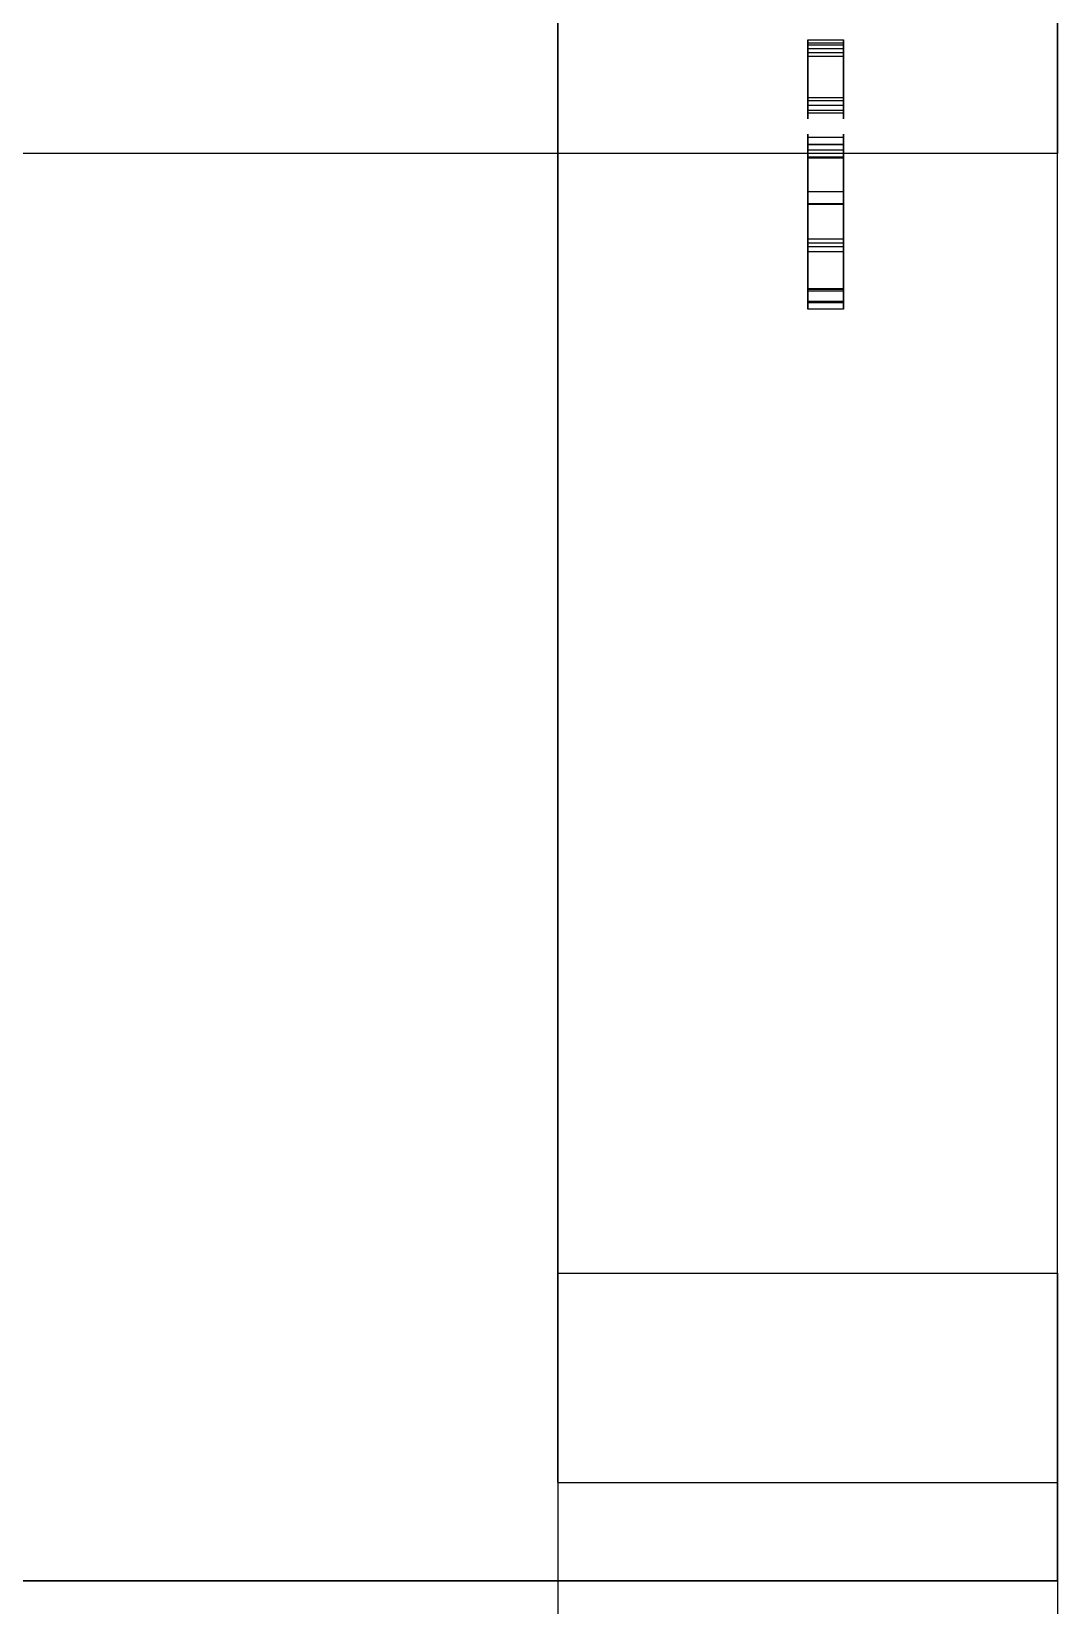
# Model space of a CAD drawing. Header units: millimetres. Extents: x 8.2 to 62.6, y 389.2 to 443.4.
# Drawn here: x 22.272 to 23.733, y 403.964 to 406.204 of the extents above; entities that cross this region are included whole.
import ezdxf

# ---------------------------------------------------------------- set-up
doc = ezdxf.new("R2010")
doc.units = ezdxf.units.MM
doc.layers.add('Feature', color=7, linetype='CONTINUOUS')

msp = doc.modelspace()

# ---------------------------------------------------------------- linework, layer by layer
at = {"layer": 'Feature'}
for p, q in [((23.0216, 409.181, -59.7071), (23.0216, 403.39, -59.7071)), ((23.0216, 409.181, -59.7071), (23.0216, 403.39, -59.7071)), ((23.0216, 404.139, -57.1417), (23.0216, 408.432, -57.1417)), ((23.0216, 404.139, -57.1417), (23.0216, 408.432, -57.1417)), ((23.7328, 404.139, -57.1417), (23.7328, 408.432, -57.1417)), ((23.7328, 404.139, -57.1417), (23.7328, 408.432, -57.1417)), ((23.7328, 406.539, -60.4183), (23.7328, 406.031, -60.4183)), ((23.7328, 406.539, -60.4183), (23.7328, 406.031, -60.4183)), ((23.428, 406.192, -57.5154), (23.3772, 406.192, -57.5154)), ((23.3772, 406.192, -57.5154), (23.3772, 406.174, -57.5154)), ((23.428, 406.192, -57.5154), (23.3772, 406.192, -57.5154)), ((23.3772, 406.192, -57.5154), (23.3772, 406.174, -57.5154)), ((23.428, 406.188, -58.0967), (23.3772, 406.188, -58.0967)), ((23.3772, 406.188, -58.0967), (23.3772, 406.099, -58.0967)), ((23.428, 406.188, -58.0967), (23.3772, 406.188, -58.0967)), ((23.3772, 406.188, -58.0967), (23.3772, 406.099, -58.0967)), ((23.428, 406.185, -58.1832), (23.3772, 406.185, -58.1832)), ((23.428, 406.185, -58.1648), (23.3772, 406.185, -58.1648)), ((23.3772, 406.185, -58.1648), (23.3772, 406.185, -58.1832)), ((23.428, 406.185, -58.1832), (23.3772, 406.185, -58.1832)), ((23.428, 406.185, -58.1648), (23.3772, 406.185, -58.1648)), ((23.3772, 406.185, -58.1648), (23.3772, 406.185, -58.1832)), ((23.428, 406.192, -57.5154), (23.428, 406.174, -57.5154)), ((23.428, 406.192, -57.5154), (23.428, 406.174, -57.5154)), ((23.428, 406.188, -58.0967), (23.428, 406.099, -58.0967)), ((23.428, 406.188, -58.0967), (23.428, 406.099, -58.0967)), ((23.428, 406.185, -58.1648), (23.428, 406.185, -58.1832)), ((23.428, 406.185, -58.1648), (23.428, 406.185, -58.1832)), ((23.3772, 406.18, -57.8312), (23.3772, 406.18, -57.8496)), ((23.428, 406.18, -57.8496), (23.3772, 406.18, -57.8496)), ((23.428, 406.18, -57.8312), (23.3772, 406.18, -57.8312)), ((23.428, 406.18, -57.8496), (23.3772, 406.18, -57.8496)), ((23.428, 406.18, -57.6645), (23.3772, 406.18, -57.6645)), ((23.3772, 406.18, -57.6645), (23.3772, 406.18, -57.6815)), ((23.428, 406.18, -57.6815), (23.3772, 406.18, -57.6815)), ((23.428, 406.18, -57.6645), (23.3772, 406.18, -57.6645)), ((23.428, 406.18, -57.6815), (23.3772, 406.18, -57.6815)), ((23.428, 406.18, -57.8312), (23.3772, 406.18, -57.8312)), ((23.3772, 406.18, -57.8312), (23.3772, 406.18, -57.8496)), ((23.3772, 406.18, -57.6645), (23.3772, 406.18, -57.6815)), ((23.428, 406.174, -57.5154), (23.3772, 406.174, -57.5154)), ((23.428, 406.174, -57.5154), (23.3772, 406.174, -57.5154)), ((23.3772, 406.099, -58.0791), (23.3772, 406.169, -58.0791)), ((23.428, 406.169, -58.0791), (23.3772, 406.169, -58.0791)), ((23.3772, 406.169, -58.0791), (23.3772, 406.169, -58.0523)), ((23.428, 406.169, -58.0523), (23.3772, 406.169, -58.0523)), ((23.428, 406.169, -58.0791), (23.3772, 406.169, -58.0791)), ((23.428, 406.169, -58.0523), (23.3772, 406.169, -58.0523)), ((23.3772, 406.099, -58.0791), (23.3772, 406.169, -58.0791)), ((23.3772, 406.169, -58.0791), (23.3772, 406.169, -58.0523)), ((23.428, 406.18, -57.8312), (23.428, 406.18, -57.8496)), ((23.428, 406.18, -57.6645), (23.428, 406.18, -57.6815)), ((23.428, 406.18, -57.8312), (23.428, 406.18, -57.8496)), ((23.428, 406.18, -57.6645), (23.428, 406.18, -57.6815)), ((23.428, 406.099, -58.0791), (23.428, 406.169, -58.0791)), ((23.428, 406.169, -58.0791), (23.428, 406.169, -58.0523)), ((23.428, 406.099, -58.0791), (23.428, 406.169, -58.0791)), ((23.428, 406.169, -58.0791), (23.428, 406.169, -58.0523)), ((23.428, 406.11, -57.3308), (23.3772, 406.11, -57.3308)), ((23.428, 406.11, -57.3478), (23.3772, 406.11, -57.3478)), ((23.3772, 406.11, -57.3478), (23.3772, 406.11, -57.5154)), ((23.428, 406.11, -57.5154), (23.3772, 406.11, -57.5154)), ((23.428, 406.11, -57.3478), (23.3772, 406.11, -57.3478)), ((23.3772, 406.11, -57.5154), (23.3772, 406.092, -57.5154)), ((23.428, 406.11, -57.5154), (23.3772, 406.11, -57.5154)), ((23.3772, 406.092, -57.2623), (23.3772, 406.11, -57.2621)), ((23.428, 406.11, -57.2621), (23.3772, 406.11, -57.2621)), ((23.3772, 406.11, -57.2621), (23.3772, 406.11, -57.3308)), ((23.428, 406.11, -57.3308), (23.3772, 406.11, -57.3308)), ((23.428, 406.11, -57.2621), (23.3772, 406.11, -57.2621)), ((23.3772, 406.11, -57.2621), (23.3772, 406.11, -57.3308)), ((23.3772, 406.092, -57.2623), (23.3772, 406.11, -57.2621)), ((23.3772, 406.11, -57.5154), (23.3772, 406.092, -57.5154)), ((23.3772, 406.11, -57.3478), (23.3772, 406.11, -57.5154)), ((23.428, 406.106, -57.8155), (23.3772, 406.106, -57.8155)), ((23.428, 406.106, -57.8155), (23.3772, 406.106, -57.8155)), ((23.428, 406.099, -58.0967), (23.3772, 406.099, -58.0967)), ((23.428, 406.099, -58.0967), (23.3772, 406.099, -58.0967)), ((23.428, 406.099, -58.0791), (23.3772, 406.099, -58.0791)), ((23.428, 406.099, -58.0791), (23.3772, 406.099, -58.0791)), ((23.428, 406.11, -57.3478), (23.428, 406.11, -57.5154)), ((23.428, 406.11, -57.5154), (23.428, 406.092, -57.5154)), ((23.428, 406.092, -57.2623), (23.428, 406.11, -57.2621)), ((23.428, 406.11, -57.2621), (23.428, 406.11, -57.3308)), ((23.428, 406.11, -57.3478), (23.428, 406.11, -57.5154)), ((23.428, 406.11, -57.5154), (23.428, 406.092, -57.5154)), ((23.428, 406.092, -57.2623), (23.428, 406.11, -57.2621)), ((23.428, 406.11, -57.2621), (23.428, 406.11, -57.3308)), ((23.428, 406.092, -57.5154), (23.3772, 406.092, -57.5154)), ((23.3772, 406.092, -57.5154), (23.3772, 406.092, -57.2623)), ((23.428, 406.092, -57.2623), (23.3772, 406.092, -57.2623)), ((23.428, 406.092, -57.5154), (23.3772, 406.092, -57.5154)), ((23.428, 406.092, -57.2623), (23.3772, 406.092, -57.2623)), ((23.3772, 406.092, -57.5154), (23.3772, 406.092, -57.2623)), ((23.428, 406.088, -57.6983), (23.3772, 406.088, -57.6983)), ((23.428, 406.088, -57.6983), (23.3772, 406.088, -57.6983)), ((23.428, 406.092, -57.5154), (23.428, 406.092, -57.2623)), ((23.428, 406.092, -57.5154), (23.428, 406.092, -57.2623)), ((23.3772, 406.054, -57.4623), (23.428, 406.054, -57.4623)), ((23.3772, 406.054, -57.4623), (23.428, 406.054, -57.4623)), ((23.7328, 406.031, -60.4183), (21.5636, 406.031, -60.4183)), ((23.7328, 406.031, -59.7833), (21.5636, 406.031, -60.4183)), ((23.7328, 406.031, -60.4183), (21.5636, 406.031, -60.4183)), ((23.7328, 406.031, -59.7833), (21.5636, 406.031, -60.4183)), ((23.3772, 406.044, -58.1302), (23.428, 406.044, -58.1302)), ((23.3772, 406.044, -58.1302), (23.428, 406.044, -58.1302)), ((23.3772, 406.043, -57.6656), (23.3772, 406.043, -57.8496)), ((23.428, 406.043, -57.8496), (23.3772, 406.043, -57.8496)), ((23.428, 406.043, -57.6656), (23.3772, 406.043, -57.6656)), ((23.3772, 406.043, -57.8496), (23.3772, 406.024, -57.8496)), ((23.428, 406.043, -57.8496), (23.3772, 406.043, -57.8496)), ((23.3772, 406.024, -57.6656), (23.3772, 406.043, -57.6656)), ((23.428, 406.043, -57.6656), (23.3772, 406.043, -57.6656)), ((23.3772, 406.043, -57.6656), (23.3772, 406.043, -57.8496)), ((23.3772, 406.024, -57.6656), (23.3772, 406.043, -57.6656)), ((23.3772, 406.043, -57.8496), (23.3772, 406.024, -57.8496)), ((23.3772, 406.043, -57.5964), (23.3772, 406.043, -57.623)), ((23.428, 406.043, -57.623), (23.3772, 406.043, -57.623)), ((23.428, 406.043, -57.5964), (23.3772, 406.043, -57.5964)), ((23.3772, 406.043, -57.623), (23.3772, 406.024, -57.623)), ((23.428, 406.043, -57.623), (23.3772, 406.043, -57.623)), ((23.3772, 406.024, -57.5964), (23.3772, 406.043, -57.5964)), ((23.428, 406.043, -57.5964), (23.3772, 406.043, -57.5964)), ((23.3772, 406.043, -57.5964), (23.3772, 406.043, -57.623)), ((23.3772, 406.024, -57.5964), (23.3772, 406.043, -57.5964)), ((23.3772, 406.043, -57.623), (23.3772, 406.024, -57.623)), ((23.3772, 406.036, -57.4584), (23.428, 406.036, -57.4584)), ((23.3772, 406.036, -57.4584), (23.428, 406.036, -57.4584)), ((23.428, 406.043, -57.6656), (23.428, 406.043, -57.8496)), ((23.428, 406.043, -57.8496), (23.428, 406.024, -57.8496)), ((23.428, 406.024, -57.6656), (23.428, 406.043, -57.6656)), ((23.428, 406.043, -57.6656), (23.428, 406.043, -57.8496)), ((23.428, 406.043, -57.8496), (23.428, 406.024, -57.8496)), ((23.428, 406.024, -57.6656), (23.428, 406.043, -57.6656)), ((23.428, 406.043, -57.5964), (23.428, 406.043, -57.623)), ((23.428, 406.043, -57.623), (23.428, 406.024, -57.623)), ((23.428, 406.024, -57.5964), (23.428, 406.043, -57.5964)), ((23.428, 406.043, -57.5964), (23.428, 406.043, -57.623)), ((23.428, 406.043, -57.623), (23.428, 406.024, -57.623)), ((23.428, 406.024, -57.5964), (23.428, 406.043, -57.5964)), ((23.7328, 403.999, -59.7833), (23.7328, 406.031, -59.7833)), ((23.7328, 406.031, -59.7833), (23.7328, 406.031, -60.4183)), ((23.7328, 406.031, -59.7833), (23.7328, 406.031, -60.4183)), ((23.7328, 403.999, -59.7833), (23.7328, 406.031, -59.7833)), ((23.3772, 406.026, -58.1263), (23.428, 406.026, -58.1263)), ((23.3772, 406.026, -58.1263), (23.428, 406.026, -58.1263)), ((23.428, 406.024, -57.8496), (23.3772, 406.024, -57.8496)), ((23.3772, 406.024, -57.8496), (23.3772, 406.024, -57.6656)), ((23.428, 406.024, -57.6656), (23.3772, 406.024, -57.6656)), ((23.428, 406.024, -57.8496), (23.3772, 406.024, -57.8496)), ((23.428, 406.024, -57.6656), (23.3772, 406.024, -57.6656)), ((23.3772, 406.024, -57.8496), (23.3772, 406.024, -57.6656)), ((23.428, 406.024, -57.623), (23.3772, 406.024, -57.623)), ((23.3772, 406.024, -57.623), (23.3772, 406.024, -57.5964)), ((23.428, 406.024, -57.5964), (23.3772, 406.024, -57.5964)), ((23.428, 406.024, -57.623), (23.3772, 406.024, -57.623)), ((23.428, 406.024, -57.5964), (23.3772, 406.024, -57.5964)), ((23.3772, 406.024, -57.623), (23.3772, 406.024, -57.5964)), ((23.428, 406.024, -57.8496), (23.428, 406.024, -57.6656)), ((23.428, 406.024, -57.8496), (23.428, 406.024, -57.6656)), ((23.428, 406.024, -57.623), (23.428, 406.024, -57.5964)), ((23.428, 406.024, -57.623), (23.428, 406.024, -57.5964)), ((23.3772, 405.976, -57.5964), (23.3772, 405.976, -57.8502)), ((23.428, 405.976, -57.8502), (23.3772, 405.976, -57.8502)), ((23.428, 405.976, -57.5964), (23.3772, 405.976, -57.5964)), ((23.3772, 405.976, -57.8502), (23.3772, 405.958, -57.8502)), ((23.428, 405.976, -57.8502), (23.3772, 405.976, -57.8502)), ((23.3772, 405.959, -57.5968), (23.3772, 405.976, -57.5964)), ((23.428, 405.976, -57.5964), (23.3772, 405.976, -57.5964)), ((23.3772, 405.976, -57.5964), (23.3772, 405.976, -57.8502)), ((23.3772, 405.959, -57.5968), (23.3772, 405.976, -57.5964)), ((23.3772, 405.976, -57.8502), (23.3772, 405.958, -57.8502)), ((23.428, 405.976, -57.5964), (23.428, 405.976, -57.8502)), ((23.428, 405.976, -57.8502), (23.428, 405.958, -57.8502)), ((23.428, 405.959, -57.5968), (23.428, 405.976, -57.5964)), ((23.428, 405.976, -57.5964), (23.428, 405.976, -57.8502)), ((23.428, 405.976, -57.8502), (23.428, 405.958, -57.8502)), ((23.428, 405.959, -57.5968), (23.428, 405.976, -57.5964)), ((23.3772, 405.898, -57.7253), (23.3772, 405.959, -57.5968)), ((23.428, 405.959, -57.5968), (23.3772, 405.959, -57.5968)), ((23.428, 405.959, -57.5968), (23.3772, 405.959, -57.5968)), ((23.3772, 405.898, -57.7253), (23.3772, 405.959, -57.5968)), ((23.428, 405.958, -57.8502), (23.3772, 405.958, -57.8502)), ((23.3772, 405.958, -57.8502), (23.3772, 405.958, -57.6455)), ((23.428, 405.958, -57.6455), (23.3772, 405.958, -57.6455)), ((23.428, 405.958, -57.8502), (23.3772, 405.958, -57.8502)), ((23.3772, 405.958, -57.6455), (23.3772, 405.903, -57.7547)), ((23.428, 405.958, -57.6455), (23.3772, 405.958, -57.6455)), ((23.3772, 405.958, -57.6455), (23.3772, 405.903, -57.7547)), ((23.3772, 405.958, -57.8502), (23.3772, 405.958, -57.6455)), ((23.428, 405.898, -57.7253), (23.428, 405.959, -57.5968)), ((23.428, 405.898, -57.7253), (23.428, 405.959, -57.5968)), ((23.428, 405.958, -57.8502), (23.428, 405.958, -57.6455)), ((23.428, 405.958, -57.6455), (23.428, 405.903, -57.7547)), ((23.428, 405.958, -57.8502), (23.428, 405.958, -57.6455)), ((23.428, 405.958, -57.6455), (23.428, 405.903, -57.7547)), ((23.3772, 405.909, -58.1654), (23.3772, 405.909, -58.1838)), ((23.428, 405.909, -58.1838), (23.3772, 405.909, -58.1838)), ((23.428, 405.909, -58.1654), (23.3772, 405.909, -58.1654)), ((23.3772, 405.909, -58.1838), (23.3772, 405.82, -58.1838)), ((23.428, 405.909, -58.1838), (23.3772, 405.909, -58.1838)), ((23.3772, 405.838, -58.1654), (23.3772, 405.909, -58.1654)), ((23.428, 405.909, -58.1654), (23.3772, 405.909, -58.1654)), ((23.3772, 405.909, -58.1654), (23.3772, 405.909, -58.1838)), ((23.3772, 405.838, -58.1654), (23.3772, 405.909, -58.1654)), ((23.3772, 405.909, -58.1838), (23.3772, 405.82, -58.1838)), ((23.3772, 405.909, -57.2627), (23.3772, 405.909, -57.4854)), ((23.428, 405.909, -57.4854), (23.3772, 405.909, -57.4854)), ((23.428, 405.909, -57.2627), (23.3772, 405.909, -57.2627)), ((23.428, 405.909, -57.4854), (23.3772, 405.909, -57.4854)), ((23.3772, 405.891, -57.2627), (23.3772, 405.909, -57.2627)), ((23.428, 405.909, -57.2627), (23.3772, 405.909, -57.2627)), ((23.3772, 405.909, -57.2627), (23.3772, 405.909, -57.4854)), ((23.3772, 405.891, -57.2627), (23.3772, 405.909, -57.2627)), ((23.428, 405.903, -57.7547), (23.3772, 405.903, -57.7547)), ((23.3772, 405.903, -57.7547), (23.3772, 405.891, -57.7547)), ((23.428, 405.903, -57.7547), (23.3772, 405.903, -57.7547)), ((23.3772, 405.903, -57.7547), (23.3772, 405.891, -57.7547)), ((23.3772, 405.835, -57.5968), (23.3772, 405.898, -57.7253)), ((23.428, 405.898, -57.7253), (23.3772, 405.898, -57.7253)), ((23.428, 405.898, -57.7253), (23.3772, 405.898, -57.7253)), ((23.3772, 405.835, -57.5968), (23.3772, 405.898, -57.7253)), ((23.428, 405.909, -58.1654), (23.428, 405.909, -58.1838)), ((23.428, 405.909, -58.1838), (23.428, 405.82, -58.1838)), ((23.428, 405.838, -58.1654), (23.428, 405.909, -58.1654)), ((23.428, 405.909, -58.1654), (23.428, 405.909, -58.1838)), ((23.428, 405.909, -58.1838), (23.428, 405.82, -58.1838)), ((23.428, 405.838, -58.1654), (23.428, 405.909, -58.1654)), ((23.428, 405.909, -57.2627), (23.428, 405.909, -57.4854)), ((23.428, 405.891, -57.2627), (23.428, 405.909, -57.2627)), ((23.428, 405.909, -57.2627), (23.428, 405.909, -57.4854)), ((23.428, 405.891, -57.2627), (23.428, 405.909, -57.2627)), ((23.428, 405.903, -57.7547), (23.428, 405.891, -57.7547)), ((23.428, 405.903, -57.7547), (23.428, 405.891, -57.7547)), ((23.428, 405.835, -57.5968), (23.428, 405.898, -57.7253)), ((23.428, 405.835, -57.5968), (23.428, 405.898, -57.7253)), ((23.428, 405.891, -57.7547), (23.3772, 405.891, -57.7547)), ((23.3772, 405.891, -57.7547), (23.3772, 405.837, -57.6457)), ((23.428, 405.891, -57.7547), (23.3772, 405.891, -57.7547)), ((23.3772, 405.891, -57.7547), (23.3772, 405.837, -57.6457)), ((23.428, 405.891, -57.2627), (23.3772, 405.891, -57.2627)), ((23.428, 405.891, -57.2627), (23.3772, 405.891, -57.2627)), ((23.428, 405.891, -57.7547), (23.428, 405.837, -57.6457)), ((23.428, 405.891, -57.7547), (23.428, 405.837, -57.6457)), ((23.3772, 405.82, -57.9298), (23.3772, 405.838, -57.9298)), ((23.428, 405.838, -57.9298), (23.3772, 405.838, -57.9298)), ((23.3772, 405.838, -57.9298), (23.3772, 405.838, -58.1654)), ((23.428, 405.838, -58.1654), (23.3772, 405.838, -58.1654)), ((23.428, 405.838, -57.9298), (23.3772, 405.838, -57.9298)), ((23.428, 405.838, -58.1654), (23.3772, 405.838, -58.1654)), ((23.3772, 405.838, -57.9298), (23.3772, 405.838, -58.1654)), ((23.3772, 405.82, -57.9298), (23.3772, 405.838, -57.9298)), ((23.428, 405.837, -57.6457), (23.3772, 405.837, -57.6457)), ((23.3772, 405.837, -57.6457), (23.3772, 405.837, -57.8502)), ((23.428, 405.837, -57.8502), (23.3772, 405.837, -57.8502)), ((23.428, 405.837, -57.6457), (23.3772, 405.837, -57.6457)), ((23.3772, 405.837, -57.8502), (23.3772, 405.818, -57.8502)), ((23.428, 405.837, -57.8502), (23.3772, 405.837, -57.8502)), ((23.3772, 405.837, -57.8502), (23.3772, 405.818, -57.8502)), ((23.3772, 405.837, -57.6457), (23.3772, 405.837, -57.8502)), ((23.3772, 405.818, -57.5964), (23.3772, 405.835, -57.5968)), ((23.428, 405.835, -57.5968), (23.3772, 405.835, -57.5968)), ((23.428, 405.835, -57.5968), (23.3772, 405.835, -57.5968)), ((23.3772, 405.818, -57.5964), (23.3772, 405.835, -57.5968)), ((23.428, 405.82, -57.9298), (23.428, 405.838, -57.9298)), ((23.428, 405.838, -57.9298), (23.428, 405.838, -58.1654)), ((23.428, 405.82, -57.9298), (23.428, 405.838, -57.9298)), ((23.428, 405.838, -57.9298), (23.428, 405.838, -58.1654)), ((23.428, 405.837, -57.6457), (23.428, 405.837, -57.8502)), ((23.428, 405.837, -57.8502), (23.428, 405.818, -57.8502)), ((23.428, 405.837, -57.6457), (23.428, 405.837, -57.8502)), ((23.428, 405.837, -57.8502), (23.428, 405.818, -57.8502)), ((23.428, 405.818, -57.5964), (23.428, 405.835, -57.5968)), ((23.428, 405.818, -57.5964), (23.428, 405.835, -57.5968)), ((23.428, 405.82, -58.1838), (23.3772, 405.82, -58.1838)), ((23.3772, 405.82, -58.1838), (23.3772, 405.82, -57.9298)), ((23.428, 405.82, -57.9298), (23.3772, 405.82, -57.9298)), ((23.428, 405.82, -58.1838), (23.3772, 405.82, -58.1838)), ((23.428, 405.82, -57.9298), (23.3772, 405.82, -57.9298)), ((23.3772, 405.82, -58.1838), (23.3772, 405.82, -57.9298)), ((23.428, 405.818, -57.8502), (23.3772, 405.818, -57.8502)), ((23.3772, 405.818, -57.8502), (23.3772, 405.818, -57.5964)), ((23.428, 405.818, -57.5964), (23.3772, 405.818, -57.5964)), ((23.428, 405.818, -57.8502), (23.3772, 405.818, -57.8502)), ((23.428, 405.818, -57.5964), (23.3772, 405.818, -57.5964)), ((23.3772, 405.818, -57.8502), (23.3772, 405.818, -57.5964)), ((23.428, 405.809, -57.5154), (23.3772, 405.809, -57.5154)), ((23.3772, 405.809, -57.5154), (23.3772, 405.809, -57.497)), ((23.428, 405.809, -57.497), (23.3772, 405.809, -57.497)), ((23.428, 405.809, -57.5154), (23.3772, 405.809, -57.5154)), ((23.428, 405.809, -57.497), (23.3772, 405.809, -57.497)), ((23.3772, 405.809, -57.5154), (23.3772, 405.809, -57.497)), ((23.428, 405.82, -58.1838), (23.428, 405.82, -57.9298)), ((23.428, 405.82, -58.1838), (23.428, 405.82, -57.9298)), ((23.428, 405.818, -57.8502), (23.428, 405.818, -57.5964)), ((23.428, 405.818, -57.8502), (23.428, 405.818, -57.5964)), ((23.428, 405.809, -57.5154), (23.428, 405.809, -57.497)), ((23.428, 405.809, -57.5154), (23.428, 405.809, -57.497)), ((23.0216, 404.139, -53.2047), (23.0216, 404.437, -54.2207)), ((23.0216, 404.437, -54.2207), (23.0216, 404.139, -54.4005)), ((23.0216, 404.437, -54.2207), (23.7328, 404.437, -54.2207)), ((23.0216, 404.139, -53.2047), (23.0216, 404.437, -54.2207)), ((23.0216, 404.437, -54.2207), (23.0216, 404.139, -54.4005)), ((23.0216, 404.437, -54.2207), (23.7328, 404.437, -54.2207)), ((23.7328, 404.437, -54.2207), (23.7328, 404.139, -54.4005)), ((23.7328, 404.139, -53.2047), (23.7328, 404.437, -54.2207)), ((23.7328, 404.139, -53.2047), (23.7328, 404.437, -54.2207)), ((23.7328, 404.437, -54.2207), (23.7328, 404.139, -54.4005)), ((23.0216, 404.139, -53.2047), (23.7328, 404.139, -53.2047)), ((23.0216, 404.139, -53.2047), (23.0216, 402.678, -53.2047)), ((23.0216, 404.139, -53.2047), (23.0216, 402.678, -53.2047)), ((23.0216, 404.139, -54.4005), (23.0216, 404.139, -57.1417)), ((23.0216, 404.139, -57.1417), (23.7328, 404.139, -57.1417)), ((23.0216, 404.139, -53.2047), (23.7328, 404.139, -53.2047)), ((23.0216, 404.139, -54.4005), (23.7328, 404.139, -54.4005)), ((23.0216, 404.139, -57.1417), (23.7328, 404.139, -57.1417)), ((23.0216, 404.139, -54.4005), (23.0216, 404.139, -57.1417)), ((23.0216, 404.139, -54.4005), (23.7328, 404.139, -54.4005)), ((23.7328, 404.139, -54.4005), (23.7328, 404.139, -57.1417)), ((23.7328, 404.139, -53.2047), (23.7328, 402.678, -53.2047)), ((23.7328, 404.139, -53.2047), (23.7328, 402.678, -53.2047)), ((23.7328, 404.139, -54.4005), (23.7328, 404.139, -57.1417)), ((21.5636, 403.999, -60.4183), (23.7328, 403.999, -60.4183)), ((23.7328, 403.999, -59.7833), (21.5636, 403.999, -60.4183)), ((21.5636, 403.999, -60.4183), (23.7328, 403.999, -60.4183)), ((23.7328, 403.999, -59.7833), (21.5636, 403.999, -60.4183)), ((23.7328, 403.999, -60.4183), (23.7328, 402.678, -60.4183)), ((23.7328, 403.999, -59.7833), (23.7328, 403.999, -60.4183)), ((23.7328, 403.999, -60.4183), (23.7328, 402.678, -60.4183)), ((23.7328, 403.999, -59.7833), (23.7328, 403.999, -60.4183))]:
    msp.add_line(p, q, dxfattribs=at)
for points, knots in [([(23.3772, 406.11, -57.3308), (23.3772, 406.131, -57.3308), (23.3772, 406.16, -57.3267), (23.3772, 406.175, -57.336), (23.3772, 406.188, -57.3477), (23.3772, 406.193, -57.3657), (23.3772, 406.192, -57.3899), (23.3772, 406.193, -57.4326), (23.3772, 406.193, -57.4744), (23.3772, 406.192, -57.5154)], [0.752727, 0.752727, 0.752727, 0.752727, 0.814545, 0.814545, 0.814545, 0.876364, 0.876364, 0.876364, 1, 1, 1, 1]), ([(23.3772, 406.11, -57.3308), (23.3772, 406.131, -57.3308), (23.3772, 406.16, -57.3267), (23.3772, 406.175, -57.336), (23.3772, 406.188, -57.3477), (23.3772, 406.193, -57.3657), (23.3772, 406.192, -57.3899), (23.3772, 406.193, -57.4326), (23.3772, 406.193, -57.4744), (23.3772, 406.192, -57.5154)], [0.752727, 0.752727, 0.752727, 0.752727, 0.814545, 0.814545, 0.814545, 0.876364, 0.876364, 0.876364, 1, 1, 1, 1]), ([(23.3772, 406.185, -58.1832), (23.3772, 406.149, -58.1832), (23.3772, 406.099, -58.1881), (23.3772, 406.086, -58.1613), (23.3772, 406.081, -58.1463), (23.3772, 406.079, -58.1283), (23.3772, 406.081, -58.1074), (23.3772, 406.08, -58.0886), (23.3772, 406.08, -58.0705), (23.3772, 406.081, -58.0531), (23.3772, 406.083, -58.0337), (23.3772, 406.09, -58.0182), (23.3772, 406.104, -58.0066), (23.3772, 406.121, -57.9966), (23.3772, 406.139, -57.9949), (23.3772, 406.157, -58.0016), (23.3772, 406.187, -58.0148), (23.3772, 406.188, -58.0605), (23.3772, 406.188, -58.0967)], [0.365197, 0.365197, 0.365197, 0.365197, 0.523898, 0.523898, 0.523898, 0.603248, 0.603248, 0.603248, 0.682599, 0.682599, 0.682599, 0.761949, 0.761949, 0.761949, 0.841299, 0.841299, 0.841299, 1, 1, 1, 1]), ([(23.3772, 406.185, -58.1832), (23.3772, 406.149, -58.1832), (23.3772, 406.099, -58.1881), (23.3772, 406.086, -58.1613), (23.3772, 406.081, -58.1463), (23.3772, 406.079, -58.1283), (23.3772, 406.081, -58.1074), (23.3772, 406.08, -58.0886), (23.3772, 406.08, -58.0705), (23.3772, 406.081, -58.0531), (23.3772, 406.083, -58.0337), (23.3772, 406.09, -58.0182), (23.3772, 406.104, -58.0066), (23.3772, 406.121, -57.9966), (23.3772, 406.139, -57.9949), (23.3772, 406.157, -58.0016), (23.3772, 406.187, -58.0148), (23.3772, 406.188, -58.0605), (23.3772, 406.188, -58.0967)], [0.365197, 0.365197, 0.365197, 0.365197, 0.523898, 0.523898, 0.523898, 0.603248, 0.603248, 0.603248, 0.682599, 0.682599, 0.682599, 0.761949, 0.761949, 0.761949, 0.841299, 0.841299, 0.841299, 1, 1, 1, 1]), ([(23.3772, 406.099, -58.0967), (23.3772, 406.099, -58.1206), (23.3772, 406.097, -58.151), (23.3772, 406.113, -58.1621), (23.3772, 406.128, -58.1732), (23.3772, 406.161, -58.1648), (23.3772, 406.185, -58.1648)], [0.129243, 0.129243, 0.129243, 0.129243, 0.233781, 0.233781, 0.233781, 0.338319, 0.338319, 0.338319, 0.338319]), ([(23.3772, 406.099, -58.0967), (23.3772, 406.099, -58.1206), (23.3772, 406.097, -58.151), (23.3772, 406.113, -58.1621), (23.3772, 406.128, -58.1732), (23.3772, 406.161, -58.1648), (23.3772, 406.185, -58.1648)], [0.129243, 0.129243, 0.129243, 0.129243, 0.233781, 0.233781, 0.233781, 0.338319, 0.338319, 0.338319, 0.338319]), ([(23.428, 406.11, -57.3308), (23.428, 406.131, -57.3308), (23.428, 406.16, -57.3267), (23.428, 406.175, -57.336), (23.428, 406.188, -57.3477), (23.428, 406.193, -57.3657), (23.428, 406.192, -57.3899), (23.428, 406.193, -57.4326), (23.428, 406.193, -57.4744), (23.428, 406.192, -57.5154)], [0.752727, 0.752727, 0.752727, 0.752727, 0.814545, 0.814545, 0.814545, 0.876364, 0.876364, 0.876364, 1, 1, 1, 1]), ([(23.428, 406.11, -57.3308), (23.428, 406.131, -57.3308), (23.428, 406.16, -57.3267), (23.428, 406.175, -57.336), (23.428, 406.188, -57.3477), (23.428, 406.193, -57.3657), (23.428, 406.192, -57.3899), (23.428, 406.193, -57.4326), (23.428, 406.193, -57.4744), (23.428, 406.192, -57.5154)], [0.752727, 0.752727, 0.752727, 0.752727, 0.814545, 0.814545, 0.814545, 0.876364, 0.876364, 0.876364, 1, 1, 1, 1]), ([(23.428, 406.185, -58.1832), (23.428, 406.149, -58.1832), (23.428, 406.099, -58.1881), (23.428, 406.086, -58.1613), (23.428, 406.081, -58.1463), (23.428, 406.079, -58.1283), (23.428, 406.081, -58.1074), (23.428, 406.08, -58.0886), (23.428, 406.08, -58.0705), (23.428, 406.081, -58.0531), (23.428, 406.083, -58.0337), (23.428, 406.09, -58.0182), (23.428, 406.104, -58.0066), (23.428, 406.121, -57.9966), (23.428, 406.139, -57.9949), (23.428, 406.157, -58.0016), (23.428, 406.187, -58.0148), (23.428, 406.188, -58.0605), (23.428, 406.188, -58.0967)], [0.365197, 0.365197, 0.365197, 0.365197, 0.523898, 0.523898, 0.523898, 0.603248, 0.603248, 0.603248, 0.682599, 0.682599, 0.682599, 0.761949, 0.761949, 0.761949, 0.841299, 0.841299, 0.841299, 1, 1, 1, 1]), ([(23.428, 406.185, -58.1832), (23.428, 406.149, -58.1832), (23.428, 406.099, -58.1881), (23.428, 406.086, -58.1613), (23.428, 406.081, -58.1463), (23.428, 406.079, -58.1283), (23.428, 406.081, -58.1074), (23.428, 406.08, -58.0886), (23.428, 406.08, -58.0705), (23.428, 406.081, -58.0531), (23.428, 406.083, -58.0337), (23.428, 406.09, -58.0182), (23.428, 406.104, -58.0066), (23.428, 406.121, -57.9966), (23.428, 406.139, -57.9949), (23.428, 406.157, -58.0016), (23.428, 406.187, -58.0148), (23.428, 406.188, -58.0605), (23.428, 406.188, -58.0967)], [0.365197, 0.365197, 0.365197, 0.365197, 0.523898, 0.523898, 0.523898, 0.603248, 0.603248, 0.603248, 0.682599, 0.682599, 0.682599, 0.761949, 0.761949, 0.761949, 0.841299, 0.841299, 0.841299, 1, 1, 1, 1]), ([(23.428, 406.099, -58.0967), (23.428, 406.099, -58.1206), (23.428, 406.097, -58.151), (23.428, 406.113, -58.1621), (23.428, 406.128, -58.1732), (23.428, 406.161, -58.1648), (23.428, 406.185, -58.1648)], [0.129243, 0.129243, 0.129243, 0.129243, 0.233781, 0.233781, 0.233781, 0.338319, 0.338319, 0.338319, 0.338319]), ([(23.428, 406.099, -58.0967), (23.428, 406.099, -58.1206), (23.428, 406.097, -58.151), (23.428, 406.113, -58.1621), (23.428, 406.128, -58.1732), (23.428, 406.161, -58.1648), (23.428, 406.185, -58.1648)], [0.129243, 0.129243, 0.129243, 0.129243, 0.233781, 0.233781, 0.233781, 0.338319, 0.338319, 0.338319, 0.338319]), ([(23.3772, 406.18, -57.8496), (23.3772, 406.16, -57.852), (23.3772, 406.141, -57.852), (23.3772, 406.123, -57.8496), (23.3772, 406.106, -57.8436), (23.3772, 406.094, -57.8317), (23.3772, 406.088, -57.8137), (23.3772, 406.076, -57.7801), (23.3772, 406.088, -57.7368), (23.3772, 406.088, -57.6983)], [0, 0, 0, 0, 0.087092, 0.087092, 0.087092, 0.174184, 0.174184, 0.174184, 0.348368, 0.348368, 0.348368, 0.348368]), ([(23.3772, 406.18, -57.6815), (23.3772, 406.162, -57.6792), (23.3772, 406.145, -57.6792), (23.3772, 406.13, -57.6815), (23.3772, 406.117, -57.6874), (23.3772, 406.109, -57.6986), (23.3772, 406.106, -57.7152), (23.3772, 406.099, -57.7457), (23.3772, 406.106, -57.7821), (23.3772, 406.106, -57.8155)], [0.544247, 0.544247, 0.544247, 0.544247, 0.620047, 0.620047, 0.620047, 0.695847, 0.695847, 0.695847, 0.847446, 0.847446, 0.847446, 0.847446]), ([(23.3772, 406.18, -57.6815), (23.3772, 406.162, -57.6792), (23.3772, 406.145, -57.6792), (23.3772, 406.13, -57.6815), (23.3772, 406.117, -57.6874), (23.3772, 406.109, -57.6986), (23.3772, 406.106, -57.7152), (23.3772, 406.099, -57.7457), (23.3772, 406.106, -57.7821), (23.3772, 406.106, -57.8155)], [0.544247, 0.544247, 0.544247, 0.544247, 0.620047, 0.620047, 0.620047, 0.695847, 0.695847, 0.695847, 0.847446, 0.847446, 0.847446, 0.847446]), ([(23.3772, 406.18, -57.8496), (23.3772, 406.16, -57.852), (23.3772, 406.141, -57.852), (23.3772, 406.123, -57.8496), (23.3772, 406.106, -57.8436), (23.3772, 406.094, -57.8317), (23.3772, 406.088, -57.8137), (23.3772, 406.076, -57.7801), (23.3772, 406.088, -57.7368), (23.3772, 406.088, -57.6983)], [0, 0, 0, 0, 0.087092, 0.087092, 0.087092, 0.174184, 0.174184, 0.174184, 0.348368, 0.348368, 0.348368, 0.348368]), ([(23.3772, 406.174, -57.5154), (23.3772, 406.173, -57.4807), (23.3772, 406.173, -57.444), (23.3772, 406.174, -57.4054), (23.3772, 406.177, -57.3827), (23.3772, 406.174, -57.3654), (23.3772, 406.165, -57.3536), (23.3772, 406.153, -57.3443), (23.3772, 406.129, -57.3478), (23.3772, 406.11, -57.3478)], [0.0181259, 0.0181259, 0.0181259, 0.0181259, 0.126457, 0.126457, 0.126457, 0.180622, 0.180622, 0.180622, 0.234788, 0.234788, 0.234788, 0.234788]), ([(23.3772, 406.174, -57.5154), (23.3772, 406.173, -57.4807), (23.3772, 406.173, -57.444), (23.3772, 406.174, -57.4054), (23.3772, 406.177, -57.3827), (23.3772, 406.174, -57.3654), (23.3772, 406.165, -57.3536), (23.3772, 406.153, -57.3443), (23.3772, 406.129, -57.3478), (23.3772, 406.11, -57.3478)], [0.0181259, 0.0181259, 0.0181259, 0.0181259, 0.126457, 0.126457, 0.126457, 0.180622, 0.180622, 0.180622, 0.234788, 0.234788, 0.234788, 0.234788]), ([(23.3772, 406.169, -58.0523), (23.3772, 406.169, -58.0263), (23.3772, 406.139, -58.0107), (23.3772, 406.122, -58.0181), (23.3772, 406.104, -58.0254), (23.3772, 406.099, -58.0556), (23.3772, 406.099, -58.0791)], [0, 0, 0, 0, 0.296427, 0.296427, 0.296427, 0.592854, 0.592854, 0.592854, 0.592854]), ([(23.3772, 406.169, -58.0523), (23.3772, 406.169, -58.0263), (23.3772, 406.139, -58.0107), (23.3772, 406.122, -58.0181), (23.3772, 406.104, -58.0254), (23.3772, 406.099, -58.0556), (23.3772, 406.099, -58.0791)], [0, 0, 0, 0, 0.296427, 0.296427, 0.296427, 0.592854, 0.592854, 0.592854, 0.592854]), ([(23.428, 406.18, -57.8496), (23.428, 406.16, -57.852), (23.428, 406.141, -57.852), (23.428, 406.123, -57.8496), (23.428, 406.106, -57.8436), (23.428, 406.094, -57.8317), (23.428, 406.088, -57.8137), (23.428, 406.076, -57.7801), (23.428, 406.088, -57.7368), (23.428, 406.088, -57.6983)], [0, 0, 0, 0, 0.087092, 0.087092, 0.087092, 0.174184, 0.174184, 0.174184, 0.348368, 0.348368, 0.348368, 0.348368]), ([(23.428, 406.18, -57.6815), (23.428, 406.162, -57.6792), (23.428, 406.145, -57.6792), (23.428, 406.13, -57.6815), (23.428, 406.117, -57.6874), (23.428, 406.109, -57.6986), (23.428, 406.106, -57.7152), (23.428, 406.099, -57.7457), (23.428, 406.106, -57.7821), (23.428, 406.106, -57.8155)], [0.544247, 0.544247, 0.544247, 0.544247, 0.620047, 0.620047, 0.620047, 0.695847, 0.695847, 0.695847, 0.847446, 0.847446, 0.847446, 0.847446]), ([(23.428, 406.18, -57.8496), (23.428, 406.16, -57.852), (23.428, 406.141, -57.852), (23.428, 406.123, -57.8496), (23.428, 406.106, -57.8436), (23.428, 406.094, -57.8317), (23.428, 406.088, -57.8137), (23.428, 406.076, -57.7801), (23.428, 406.088, -57.7368), (23.428, 406.088, -57.6983)], [0, 0, 0, 0, 0.087092, 0.087092, 0.087092, 0.174184, 0.174184, 0.174184, 0.348368, 0.348368, 0.348368, 0.348368]), ([(23.428, 406.18, -57.6815), (23.428, 406.162, -57.6792), (23.428, 406.145, -57.6792), (23.428, 406.13, -57.6815), (23.428, 406.117, -57.6874), (23.428, 406.109, -57.6986), (23.428, 406.106, -57.7152), (23.428, 406.099, -57.7457), (23.428, 406.106, -57.7821), (23.428, 406.106, -57.8155)], [0.544247, 0.544247, 0.544247, 0.544247, 0.620047, 0.620047, 0.620047, 0.695847, 0.695847, 0.695847, 0.847446, 0.847446, 0.847446, 0.847446]), ([(23.428, 406.174, -57.5154), (23.428, 406.173, -57.4807), (23.428, 406.173, -57.444), (23.428, 406.174, -57.4054), (23.428, 406.177, -57.3827), (23.428, 406.174, -57.3654), (23.428, 406.165, -57.3536), (23.428, 406.153, -57.3443), (23.428, 406.129, -57.3478), (23.428, 406.11, -57.3478)], [0.0181259, 0.0181259, 0.0181259, 0.0181259, 0.126457, 0.126457, 0.126457, 0.180622, 0.180622, 0.180622, 0.234788, 0.234788, 0.234788, 0.234788]), ([(23.428, 406.174, -57.5154), (23.428, 406.173, -57.4807), (23.428, 406.173, -57.444), (23.428, 406.174, -57.4054), (23.428, 406.177, -57.3827), (23.428, 406.174, -57.3654), (23.428, 406.165, -57.3536), (23.428, 406.153, -57.3443), (23.428, 406.129, -57.3478), (23.428, 406.11, -57.3478)], [0.0181259, 0.0181259, 0.0181259, 0.0181259, 0.126457, 0.126457, 0.126457, 0.180622, 0.180622, 0.180622, 0.234788, 0.234788, 0.234788, 0.234788]), ([(23.428, 406.169, -58.0523), (23.428, 406.169, -58.0263), (23.428, 406.139, -58.0107), (23.428, 406.122, -58.0181), (23.428, 406.104, -58.0254), (23.428, 406.099, -58.0556), (23.428, 406.099, -58.0791)], [0, 0, 0, 0, 0.296427, 0.296427, 0.296427, 0.592854, 0.592854, 0.592854, 0.592854]), ([(23.428, 406.169, -58.0523), (23.428, 406.169, -58.0263), (23.428, 406.139, -58.0107), (23.428, 406.122, -58.0181), (23.428, 406.104, -58.0254), (23.428, 406.099, -58.0556), (23.428, 406.099, -58.0791)], [0, 0, 0, 0, 0.296427, 0.296427, 0.296427, 0.592854, 0.592854, 0.592854, 0.592854]), ([(23.3772, 406.054, -57.4623), (23.3772, 406.051, -57.4843), (23.3772, 406.041, -57.5006), (23.3772, 406.025, -57.5112), (23.3772, 406.005, -57.5196), (23.3772, 405.987, -57.5175), (23.3772, 405.968, -57.5048), (23.3772, 405.939, -57.4753), (23.3772, 405.943, -57.4275), (23.3772, 405.948, -57.3883), (23.3772, 405.949, -57.3723), (23.3772, 405.953, -57.3586), (23.3772, 405.961, -57.3473), (23.3772, 405.978, -57.3278), (23.3772, 406.016, -57.3253), (23.3772, 406.036, -57.3426), (23.3772, 406.046, -57.3528), (23.3772, 406.052, -57.3659), (23.3772, 406.054, -57.3818), (23.3772, 406.06, -57.4087), (23.3772, 406.06, -57.4356), (23.3772, 406.054, -57.4623)], [0, 0, 0, 0, 0.121607, 0.121607, 0.121607, 0.243214, 0.243214, 0.243214, 0.490799, 0.490799, 0.490799, 0.580622, 0.580622, 0.580622, 0.747685, 0.747685, 0.747685, 0.837614, 0.837614, 0.837614, 1, 1, 1, 1]), ([(23.3772, 406.054, -57.4623), (23.3772, 406.051, -57.4843), (23.3772, 406.041, -57.5006), (23.3772, 406.025, -57.5112), (23.3772, 406.005, -57.5196), (23.3772, 405.987, -57.5175), (23.3772, 405.968, -57.5048), (23.3772, 405.939, -57.4753), (23.3772, 405.943, -57.4275), (23.3772, 405.948, -57.3883), (23.3772, 405.949, -57.3723), (23.3772, 405.953, -57.3586), (23.3772, 405.961, -57.3473), (23.3772, 405.978, -57.3278), (23.3772, 406.016, -57.3253), (23.3772, 406.036, -57.3426), (23.3772, 406.046, -57.3528), (23.3772, 406.052, -57.3659), (23.3772, 406.054, -57.3818), (23.3772, 406.06, -57.4087), (23.3772, 406.06, -57.4356), (23.3772, 406.054, -57.4623)], [0, 0, 0, 0, 0.121607, 0.121607, 0.121607, 0.243214, 0.243214, 0.243214, 0.490799, 0.490799, 0.490799, 0.580622, 0.580622, 0.580622, 0.747685, 0.747685, 0.747685, 0.837614, 0.837614, 0.837614, 1, 1, 1, 1]), ([(23.3772, 406.044, -58.1302), (23.3772, 406.04, -58.1523), (23.3772, 406.03, -58.1685), (23.3772, 406.015, -58.179), (23.3772, 405.995, -58.1875), (23.3772, 405.976, -58.1853), (23.3772, 405.958, -58.1727), (23.3772, 405.929, -58.1433), (23.3772, 405.932, -58.0952), (23.3772, 405.937, -58.0561), (23.3772, 405.938, -58.0404), (23.3772, 405.943, -58.0267), (23.3772, 405.951, -58.0152), (23.3772, 405.967, -57.9994), (23.3772, 405.986, -57.9943), (23.3772, 406.007, -57.9998), (23.3772, 406.025, -58.0082), (23.3772, 406.037, -58.0233), (23.3772, 406.044, -58.0454), (23.3772, 406.052, -58.0732), (23.3772, 406.052, -58.1015), (23.3772, 406.044, -58.1302)], [0, 0, 0, 0, 0.121596, 0.121596, 0.121596, 0.243192, 0.243192, 0.243192, 0.490777, 0.490777, 0.490777, 0.580601, 0.580601, 0.580601, 0.704936, 0.704936, 0.704936, 0.829272, 0.829272, 0.829272, 1, 1, 1, 1]), ([(23.3772, 406.044, -58.1302), (23.3772, 406.04, -58.1523), (23.3772, 406.03, -58.1685), (23.3772, 406.015, -58.179), (23.3772, 405.995, -58.1875), (23.3772, 405.976, -58.1853), (23.3772, 405.958, -58.1727), (23.3772, 405.929, -58.1433), (23.3772, 405.932, -58.0952), (23.3772, 405.937, -58.0561), (23.3772, 405.938, -58.0404), (23.3772, 405.943, -58.0267), (23.3772, 405.951, -58.0152), (23.3772, 405.967, -57.9994), (23.3772, 405.986, -57.9943), (23.3772, 406.007, -57.9998), (23.3772, 406.025, -58.0082), (23.3772, 406.037, -58.0233), (23.3772, 406.044, -58.0454), (23.3772, 406.052, -58.0732), (23.3772, 406.052, -58.1015), (23.3772, 406.044, -58.1302)], [0, 0, 0, 0, 0.121596, 0.121596, 0.121596, 0.243192, 0.243192, 0.243192, 0.490777, 0.490777, 0.490777, 0.580601, 0.580601, 0.580601, 0.704936, 0.704936, 0.704936, 0.829272, 0.829272, 0.829272, 1, 1, 1, 1]), ([(23.428, 406.054, -57.4623), (23.428, 406.051, -57.4843), (23.428, 406.041, -57.5006), (23.428, 406.025, -57.5112), (23.428, 406.005, -57.5196), (23.428, 405.987, -57.5175), (23.428, 405.968, -57.5048), (23.428, 405.939, -57.4753), (23.428, 405.943, -57.4275), (23.428, 405.948, -57.3883), (23.428, 405.949, -57.3723), (23.428, 405.953, -57.3586), (23.428, 405.961, -57.3473), (23.428, 405.978, -57.3278), (23.428, 406.016, -57.3253), (23.428, 406.036, -57.3426), (23.428, 406.046, -57.3528), (23.428, 406.052, -57.3659), (23.428, 406.054, -57.3818), (23.428, 406.06, -57.4087), (23.428, 406.06, -57.4356), (23.428, 406.054, -57.4623)], [0, 0, 0, 0, 0.121607, 0.121607, 0.121607, 0.243214, 0.243214, 0.243214, 0.490799, 0.490799, 0.490799, 0.580622, 0.580622, 0.580622, 0.747685, 0.747685, 0.747685, 0.837614, 0.837614, 0.837614, 1, 1, 1, 1]), ([(23.428, 406.054, -57.4623), (23.428, 406.051, -57.4843), (23.428, 406.041, -57.5006), (23.428, 406.025, -57.5112), (23.428, 406.005, -57.5196), (23.428, 405.987, -57.5175), (23.428, 405.968, -57.5048), (23.428, 405.939, -57.4753), (23.428, 405.943, -57.4275), (23.428, 405.948, -57.3883), (23.428, 405.949, -57.3723), (23.428, 405.953, -57.3586), (23.428, 405.961, -57.3473), (23.428, 405.978, -57.3278), (23.428, 406.016, -57.3253), (23.428, 406.036, -57.3426), (23.428, 406.046, -57.3528), (23.428, 406.052, -57.3659), (23.428, 406.054, -57.3818), (23.428, 406.06, -57.4087), (23.428, 406.06, -57.4356), (23.428, 406.054, -57.4623)], [0, 0, 0, 0, 0.121607, 0.121607, 0.121607, 0.243214, 0.243214, 0.243214, 0.490799, 0.490799, 0.490799, 0.580622, 0.580622, 0.580622, 0.747685, 0.747685, 0.747685, 0.837614, 0.837614, 0.837614, 1, 1, 1, 1]), ([(23.428, 406.044, -58.1302), (23.428, 406.04, -58.1523), (23.428, 406.03, -58.1685), (23.428, 406.015, -58.179), (23.428, 405.995, -58.1875), (23.428, 405.976, -58.1853), (23.428, 405.958, -58.1727), (23.428, 405.929, -58.1433), (23.428, 405.932, -58.0952), (23.428, 405.937, -58.0561), (23.428, 405.938, -58.0404), (23.428, 405.943, -58.0267), (23.428, 405.951, -58.0152), (23.428, 405.967, -57.9994), (23.428, 405.986, -57.9943), (23.428, 406.007, -57.9998), (23.428, 406.025, -58.0082), (23.428, 406.037, -58.0233), (23.428, 406.044, -58.0454), (23.428, 406.052, -58.0732), (23.428, 406.052, -58.1015), (23.428, 406.044, -58.1302)], [0, 0, 0, 0, 0.121596, 0.121596, 0.121596, 0.243192, 0.243192, 0.243192, 0.490777, 0.490777, 0.490777, 0.580601, 0.580601, 0.580601, 0.704936, 0.704936, 0.704936, 0.829272, 0.829272, 0.829272, 1, 1, 1, 1]), ([(23.428, 406.044, -58.1302), (23.428, 406.04, -58.1523), (23.428, 406.03, -58.1685), (23.428, 406.015, -58.179), (23.428, 405.995, -58.1875), (23.428, 405.976, -58.1853), (23.428, 405.958, -58.1727), (23.428, 405.929, -58.1433), (23.428, 405.932, -58.0952), (23.428, 405.937, -58.0561), (23.428, 405.938, -58.0404), (23.428, 405.943, -58.0267), (23.428, 405.951, -58.0152), (23.428, 405.967, -57.9994), (23.428, 405.986, -57.9943), (23.428, 406.007, -57.9998), (23.428, 406.025, -58.0082), (23.428, 406.037, -58.0233), (23.428, 406.044, -58.0454), (23.428, 406.052, -58.0732), (23.428, 406.052, -58.1015), (23.428, 406.044, -58.1302)], [0, 0, 0, 0, 0.121596, 0.121596, 0.121596, 0.243192, 0.243192, 0.243192, 0.490777, 0.490777, 0.490777, 0.580601, 0.580601, 0.580601, 0.704936, 0.704936, 0.704936, 0.829272, 0.829272, 0.829272, 1, 1, 1, 1]), ([(23.3772, 406.036, -57.4584), (23.3772, 406.038, -57.4361), (23.3772, 406.038, -57.4138), (23.3772, 406.036, -57.3915), (23.3772, 406.036, -57.3801), (23.3772, 406.033, -57.3703), (23.3772, 406.028, -57.3618), (23.3772, 406.018, -57.3483), (23.3772, 405.994, -57.345), (23.3772, 405.981, -57.355), (23.3772, 405.973, -57.3624), (23.3772, 405.968, -57.3726), (23.3772, 405.966, -57.3855), (23.3772, 405.962, -57.4084), (23.3772, 405.962, -57.4315), (23.3772, 405.966, -57.4548), (23.3772, 405.967, -57.4678), (23.3772, 405.97, -57.4787), (23.3772, 405.977, -57.4873), (23.3772, 405.989, -57.4991), (23.3772, 406.014, -57.4999), (23.3772, 406.026, -57.4879), (23.3772, 406.032, -57.48), (23.3772, 406.035, -57.4702), (23.3772, 406.036, -57.4584)], [0, 0, 0, 0, 0.176875, 0.176875, 0.176875, 0.259005, 0.259005, 0.259005, 0.401888, 0.401888, 0.401888, 0.495206, 0.495206, 0.495206, 0.677813, 0.677813, 0.677813, 0.772057, 0.772057, 0.772057, 0.915731, 0.915731, 0.915731, 1, 1, 1, 1]), ([(23.3772, 406.036, -57.4584), (23.3772, 406.038, -57.4361), (23.3772, 406.038, -57.4138), (23.3772, 406.036, -57.3915), (23.3772, 406.036, -57.3801), (23.3772, 406.033, -57.3703), (23.3772, 406.028, -57.3618), (23.3772, 406.018, -57.3483), (23.3772, 405.994, -57.345), (23.3772, 405.981, -57.355), (23.3772, 405.973, -57.3624), (23.3772, 405.968, -57.3726), (23.3772, 405.966, -57.3855), (23.3772, 405.962, -57.4084), (23.3772, 405.962, -57.4315), (23.3772, 405.966, -57.4548), (23.3772, 405.967, -57.4678), (23.3772, 405.97, -57.4787), (23.3772, 405.977, -57.4873), (23.3772, 405.989, -57.4991), (23.3772, 406.014, -57.4999), (23.3772, 406.026, -57.4879), (23.3772, 406.032, -57.48), (23.3772, 406.035, -57.4702), (23.3772, 406.036, -57.4584)], [0, 0, 0, 0, 0.176875, 0.176875, 0.176875, 0.259005, 0.259005, 0.259005, 0.401888, 0.401888, 0.401888, 0.495206, 0.495206, 0.495206, 0.677813, 0.677813, 0.677813, 0.772057, 0.772057, 0.772057, 0.915731, 0.915731, 0.915731, 1, 1, 1, 1]), ([(23.3772, 406.026, -58.1263), (23.3772, 406.028, -58.104), (23.3772, 406.028, -58.0817), (23.3772, 406.026, -58.0594), (23.3772, 406.025, -58.048), (23.3772, 406.023, -58.0381), (23.3772, 406.018, -58.0297), (23.3772, 406.008, -58.0162), (23.3772, 405.984, -58.0129), (23.3772, 405.971, -58.0228), (23.3772, 405.962, -58.0303), (23.3772, 405.957, -58.0405), (23.3772, 405.956, -58.0534), (23.3772, 405.952, -58.0763), (23.3772, 405.952, -58.0994), (23.3772, 405.955, -58.1227), (23.3772, 405.956, -58.1357), (23.3772, 405.96, -58.1465), (23.3772, 405.967, -58.1552), (23.3772, 405.979, -58.167), (23.3772, 406.004, -58.1678), (23.3772, 406.015, -58.1558), (23.3772, 406.021, -58.1479), (23.3772, 406.025, -58.1381), (23.3772, 406.026, -58.1263)], [0, 0, 0, 0, 0.176874, 0.176874, 0.176874, 0.259004, 0.259004, 0.259004, 0.401886, 0.401886, 0.401886, 0.495204, 0.495204, 0.495204, 0.67781, 0.67781, 0.67781, 0.772053, 0.772053, 0.772053, 0.915712, 0.915712, 0.915712, 1, 1, 1, 1]), ([(23.3772, 406.026, -58.1263), (23.3772, 406.028, -58.104), (23.3772, 406.028, -58.0817), (23.3772, 406.026, -58.0594), (23.3772, 406.025, -58.048), (23.3772, 406.023, -58.0381), (23.3772, 406.018, -58.0297), (23.3772, 406.008, -58.0162), (23.3772, 405.984, -58.0129), (23.3772, 405.971, -58.0228), (23.3772, 405.962, -58.0303), (23.3772, 405.957, -58.0405), (23.3772, 405.956, -58.0534), (23.3772, 405.952, -58.0763), (23.3772, 405.952, -58.0994), (23.3772, 405.955, -58.1227), (23.3772, 405.956, -58.1357), (23.3772, 405.96, -58.1465), (23.3772, 405.967, -58.1552), (23.3772, 405.979, -58.167), (23.3772, 406.004, -58.1678), (23.3772, 406.015, -58.1558), (23.3772, 406.021, -58.1479), (23.3772, 406.025, -58.1381), (23.3772, 406.026, -58.1263)], [0, 0, 0, 0, 0.176874, 0.176874, 0.176874, 0.259004, 0.259004, 0.259004, 0.401886, 0.401886, 0.401886, 0.495204, 0.495204, 0.495204, 0.67781, 0.67781, 0.67781, 0.772053, 0.772053, 0.772053, 0.915712, 0.915712, 0.915712, 1, 1, 1, 1]), ([(23.428, 406.036, -57.4584), (23.428, 406.038, -57.4361), (23.428, 406.038, -57.4138), (23.428, 406.036, -57.3915), (23.428, 406.036, -57.3801), (23.428, 406.033, -57.3703), (23.428, 406.028, -57.3618), (23.428, 406.018, -57.3483), (23.428, 405.994, -57.345), (23.428, 405.981, -57.355), (23.428, 405.973, -57.3624), (23.428, 405.968, -57.3726), (23.428, 405.966, -57.3855), (23.428, 405.962, -57.4084), (23.428, 405.962, -57.4315), (23.428, 405.966, -57.4548), (23.428, 405.967, -57.4678), (23.428, 405.97, -57.4787), (23.428, 405.977, -57.4873), (23.428, 405.989, -57.4991), (23.428, 406.014, -57.4999), (23.428, 406.026, -57.4879), (23.428, 406.032, -57.48), (23.428, 406.035, -57.4702), (23.428, 406.036, -57.4584)], [0, 0, 0, 0, 0.176875, 0.176875, 0.176875, 0.259005, 0.259005, 0.259005, 0.401888, 0.401888, 0.401888, 0.495206, 0.495206, 0.495206, 0.677813, 0.677813, 0.677813, 0.772057, 0.772057, 0.772057, 0.915731, 0.915731, 0.915731, 1, 1, 1, 1]), ([(23.428, 406.036, -57.4584), (23.428, 406.038, -57.4361), (23.428, 406.038, -57.4138), (23.428, 406.036, -57.3915), (23.428, 406.036, -57.3801), (23.428, 406.033, -57.3703), (23.428, 406.028, -57.3618), (23.428, 406.018, -57.3483), (23.428, 405.994, -57.345), (23.428, 405.981, -57.355), (23.428, 405.973, -57.3624), (23.428, 405.968, -57.3726), (23.428, 405.966, -57.3855), (23.428, 405.962, -57.4084), (23.428, 405.962, -57.4315), (23.428, 405.966, -57.4548), (23.428, 405.967, -57.4678), (23.428, 405.97, -57.4787), (23.428, 405.977, -57.4873), (23.428, 405.989, -57.4991), (23.428, 406.014, -57.4999), (23.428, 406.026, -57.4879), (23.428, 406.032, -57.48), (23.428, 406.035, -57.4702), (23.428, 406.036, -57.4584)], [0, 0, 0, 0, 0.176875, 0.176875, 0.176875, 0.259005, 0.259005, 0.259005, 0.401888, 0.401888, 0.401888, 0.495206, 0.495206, 0.495206, 0.677813, 0.677813, 0.677813, 0.772057, 0.772057, 0.772057, 0.915731, 0.915731, 0.915731, 1, 1, 1, 1]), ([(23.428, 406.026, -58.1263), (23.428, 406.028, -58.104), (23.428, 406.028, -58.0817), (23.428, 406.026, -58.0594), (23.428, 406.025, -58.048), (23.428, 406.023, -58.0381), (23.428, 406.018, -58.0297), (23.428, 406.008, -58.0162), (23.428, 405.984, -58.0129), (23.428, 405.971, -58.0228), (23.428, 405.962, -58.0303), (23.428, 405.957, -58.0405), (23.428, 405.956, -58.0534), (23.428, 405.952, -58.0763), (23.428, 405.952, -58.0994), (23.428, 405.955, -58.1227), (23.428, 405.956, -58.1357), (23.428, 405.96, -58.1465), (23.428, 405.967, -58.1552), (23.428, 405.979, -58.167), (23.428, 406.004, -58.1678), (23.428, 406.015, -58.1558), (23.428, 406.021, -58.1479), (23.428, 406.025, -58.1381), (23.428, 406.026, -58.1263)], [0, 0, 0, 0, 0.176874, 0.176874, 0.176874, 0.259004, 0.259004, 0.259004, 0.401886, 0.401886, 0.401886, 0.495204, 0.495204, 0.495204, 0.67781, 0.67781, 0.67781, 0.772053, 0.772053, 0.772053, 0.915712, 0.915712, 0.915712, 1, 1, 1, 1]), ([(23.428, 406.026, -58.1263), (23.428, 406.028, -58.104), (23.428, 406.028, -58.0817), (23.428, 406.026, -58.0594), (23.428, 406.025, -58.048), (23.428, 406.023, -58.0381), (23.428, 406.018, -58.0297), (23.428, 406.008, -58.0162), (23.428, 405.984, -58.0129), (23.428, 405.971, -58.0228), (23.428, 405.962, -58.0303), (23.428, 405.957, -58.0405), (23.428, 405.956, -58.0534), (23.428, 405.952, -58.0763), (23.428, 405.952, -58.0994), (23.428, 405.955, -58.1227), (23.428, 405.956, -58.1357), (23.428, 405.96, -58.1465), (23.428, 405.967, -58.1552), (23.428, 405.979, -58.167), (23.428, 406.004, -58.1678), (23.428, 406.015, -58.1558), (23.428, 406.021, -58.1479), (23.428, 406.025, -58.1381), (23.428, 406.026, -58.1263)], [0, 0, 0, 0, 0.176874, 0.176874, 0.176874, 0.259004, 0.259004, 0.259004, 0.401886, 0.401886, 0.401886, 0.495204, 0.495204, 0.495204, 0.67781, 0.67781, 0.67781, 0.772053, 0.772053, 0.772053, 0.915712, 0.915712, 0.915712, 1, 1, 1, 1]), ([(23.3772, 405.809, -57.497), (23.3772, 405.834, -57.497), (23.3772, 405.871, -57.5046), (23.3772, 405.886, -57.492), (23.3772, 405.901, -57.4794), (23.3772, 405.894, -57.4465), (23.3772, 405.891, -57.4172), (23.3772, 405.884, -57.3586), (23.3772, 405.891, -57.3142), (23.3772, 405.891, -57.2627)], [0.198565, 0.198565, 0.198565, 0.198565, 0.311103, 0.311103, 0.311103, 0.423641, 0.423641, 0.423641, 0.648716, 0.648716, 0.648716, 0.648716]), ([(23.3772, 405.809, -57.497), (23.3772, 405.834, -57.497), (23.3772, 405.871, -57.5046), (23.3772, 405.886, -57.492), (23.3772, 405.901, -57.4794), (23.3772, 405.894, -57.4465), (23.3772, 405.891, -57.4172), (23.3772, 405.884, -57.3586), (23.3772, 405.891, -57.3142), (23.3772, 405.891, -57.2627)], [0.198565, 0.198565, 0.198565, 0.198565, 0.311103, 0.311103, 0.311103, 0.423641, 0.423641, 0.423641, 0.648716, 0.648716, 0.648716, 0.648716]), ([(23.428, 405.809, -57.497), (23.428, 405.834, -57.497), (23.428, 405.871, -57.5046), (23.428, 405.886, -57.492), (23.428, 405.901, -57.4794), (23.428, 405.894, -57.4465), (23.428, 405.891, -57.4172), (23.428, 405.884, -57.3586), (23.428, 405.891, -57.3142), (23.428, 405.891, -57.2627)], [0.198565, 0.198565, 0.198565, 0.198565, 0.311103, 0.311103, 0.311103, 0.423641, 0.423641, 0.423641, 0.648716, 0.648716, 0.648716, 0.648716]), ([(23.428, 405.809, -57.497), (23.428, 405.834, -57.497), (23.428, 405.871, -57.5046), (23.428, 405.886, -57.492), (23.428, 405.901, -57.4794), (23.428, 405.894, -57.4465), (23.428, 405.891, -57.4172), (23.428, 405.884, -57.3586), (23.428, 405.891, -57.3142), (23.428, 405.891, -57.2627)], [0.198565, 0.198565, 0.198565, 0.198565, 0.311103, 0.311103, 0.311103, 0.423641, 0.423641, 0.423641, 0.648716, 0.648716, 0.648716, 0.648716])]:
    msp.add_open_spline(points, degree=3, knots=knots, dxfattribs=at)
for points in [[(23.3772, 406.088, -57.6983), (23.3772, 406.093, -57.6612), (23.3772, 406.143, -57.6645), (23.3772, 406.18, -57.6645)], [(23.3772, 406.106, -57.8155), (23.3772, 406.112, -57.8481), (23.3772, 406.153, -57.8312), (23.3772, 406.18, -57.8312)], [(23.3772, 406.106, -57.8155), (23.3772, 406.112, -57.8481), (23.3772, 406.153, -57.8312), (23.3772, 406.18, -57.8312)], [(23.3772, 406.088, -57.6983), (23.3772, 406.093, -57.6612), (23.3772, 406.143, -57.6645), (23.3772, 406.18, -57.6645)], [(23.428, 406.088, -57.6983), (23.428, 406.093, -57.6612), (23.428, 406.143, -57.6645), (23.428, 406.18, -57.6645)], [(23.428, 406.106, -57.8155), (23.428, 406.112, -57.8481), (23.428, 406.153, -57.8312), (23.428, 406.18, -57.8312)], [(23.428, 406.088, -57.6983), (23.428, 406.093, -57.6612), (23.428, 406.143, -57.6645), (23.428, 406.18, -57.6645)], [(23.428, 406.106, -57.8155), (23.428, 406.112, -57.8481), (23.428, 406.153, -57.8312), (23.428, 406.18, -57.8312)], [(23.3772, 405.909, -57.4854), (23.3772, 405.909, -57.5287), (23.3772, 405.848, -57.5154), (23.3772, 405.809, -57.5154)], [(23.3772, 405.909, -57.4854), (23.3772, 405.909, -57.5287), (23.3772, 405.848, -57.5154), (23.3772, 405.809, -57.5154)], [(23.428, 405.909, -57.4854), (23.428, 405.909, -57.5287), (23.428, 405.848, -57.5154), (23.428, 405.809, -57.5154)], [(23.428, 405.909, -57.4854), (23.428, 405.909, -57.5287), (23.428, 405.848, -57.5154), (23.428, 405.809, -57.5154)]]:
    msp.add_open_spline(points, degree=3, dxfattribs=at)

doc.saveas('drawing.dxf')
